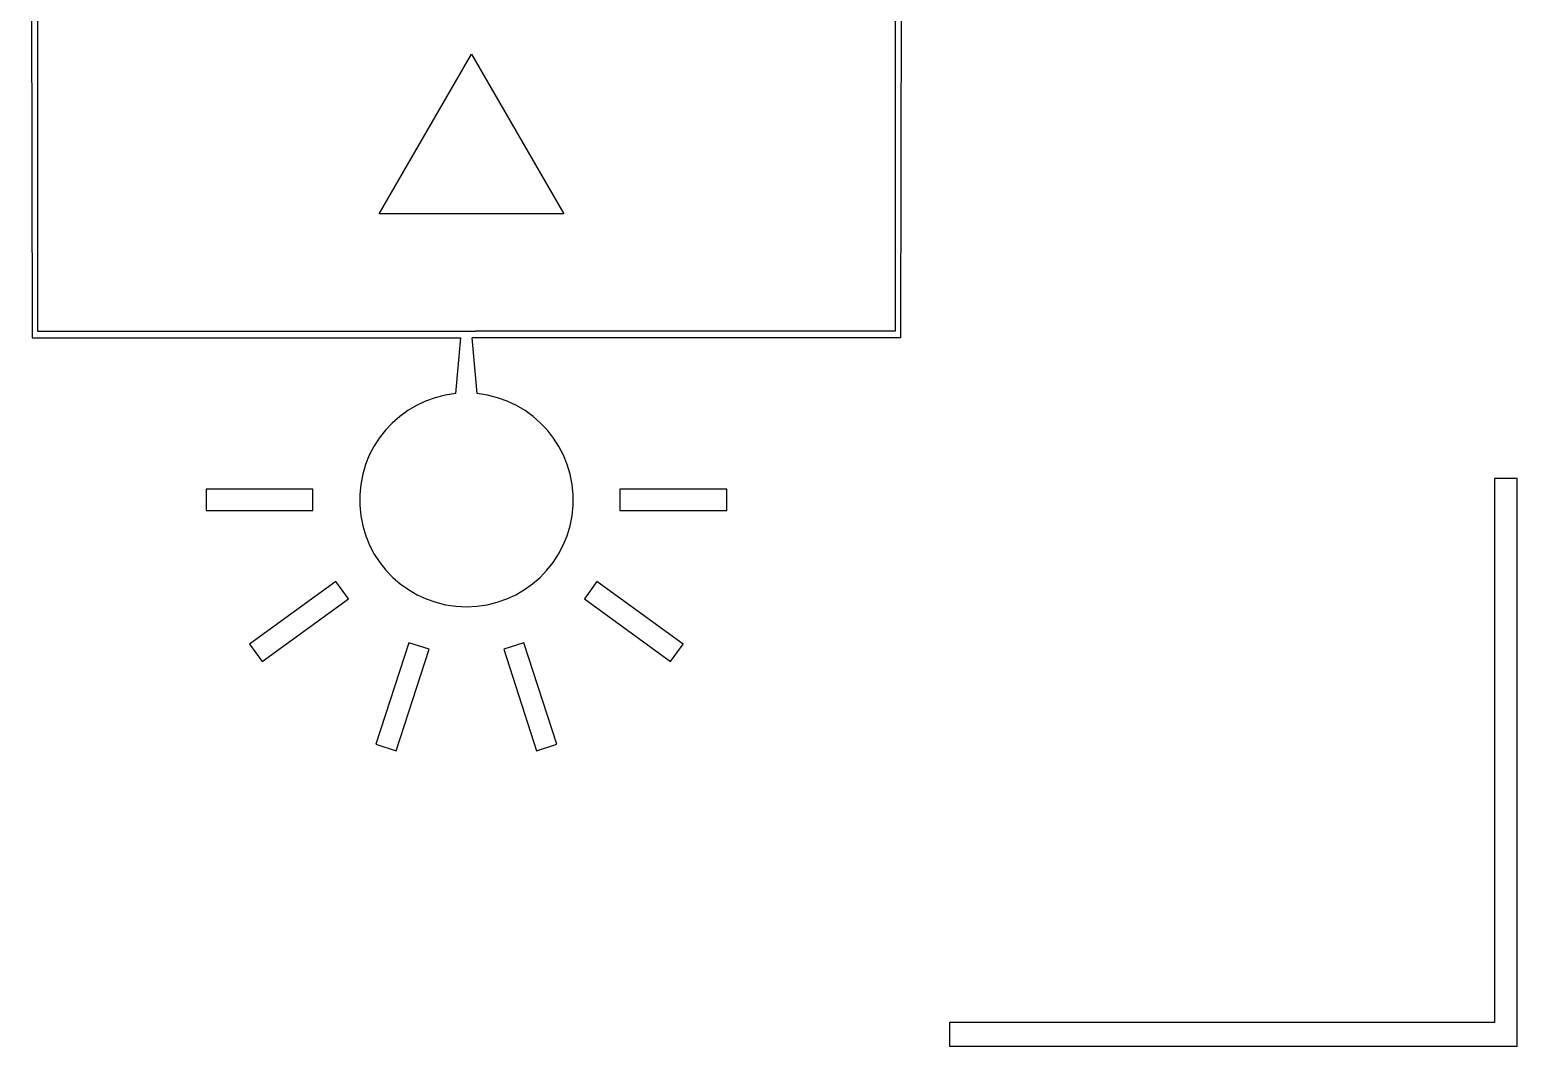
# Model space of a CAD drawing. Header units: millimetres. Extents: x 2102 to 86502, y 1818 to 64568.
# Drawn here: x 67577 to 78021, y 7067 to 14202 of the extents above; entities that cross this region are included whole.
import ezdxf

# ---------------------------------------------------------------- set-up
doc = ezdxf.new("R2010")
doc.units = ezdxf.units.MM
doc.layers.add('Layer-2', color=3, linetype='Continuous')

msp = doc.modelspace()

# ---------------------------------------------------------------- linework, layer by layer
at = {"layer": 'Layer-2'}
for p, q in [((67577, 19787), (67595, 12040)), ((73709, 19787), (73691, 12040)), ((67632, 19722), (67632, 12086)), ((73654, 19722), (73654, 12086)), ((70031, 12909), (70678, 14031)), ((70678, 14031), (71326, 12909)), ((71326, 12909), (70031, 12909)), ((67595, 12040), (70603, 12040)), ((67632, 12086), (70706, 12086)), ((70568, 11649), (70603, 12040)), ((73691, 12040), (70683, 12040)), ((70718, 11649), (70683, 12040)), ((73654, 12086), (70706, 12086)), ((69565, 10977), (68815, 10977)), ((68815, 10977), (68815, 10827)), ((69565, 10827), (69565, 10977)), ((72471, 10977), (71721, 10977)), ((71721, 10977), (71721, 10827)), ((72471, 10827), (72471, 10977)), ((78021, 11053), (77862, 11053)), ((77862, 11053), (77862, 7235)), ((78021, 7067), (78021, 11053)), ((68815, 10827), (69565, 10827)), ((71721, 10827), (72471, 10827)), ((69727, 10329), (69120, 9889)), ((69815, 10208), (69727, 10329)), ((71559, 10329), (71471, 10208)), ((72166, 9889), (71559, 10329)), ((69208, 9767), (69815, 10208)), ((71471, 10208), (72077, 9767)), ((69120, 9889), (69208, 9767)), ((70239, 9900), (70007, 9187)), ((70149, 9141), (70381, 9854)), ((70381, 9854), (70239, 9900)), ((71047, 9900), (70905, 9854)), ((70905, 9854), (71136, 9141)), ((71279, 9187), (71047, 9900)), ((72077, 9767), (72166, 9889)), ((70007, 9187), (70149, 9141)), ((71136, 9141), (71279, 9187)), ((77862, 7235), (74036, 7235)), ((74036, 7235), (74036, 7067)), ((74036, 7067), (78021, 7067))]:
    msp.add_line(p, q, dxfattribs=at)
msp.add_arc((70643, 10902), 750, 95.7392, 84.2608, dxfattribs=at)

doc.saveas('drawing.dxf')
